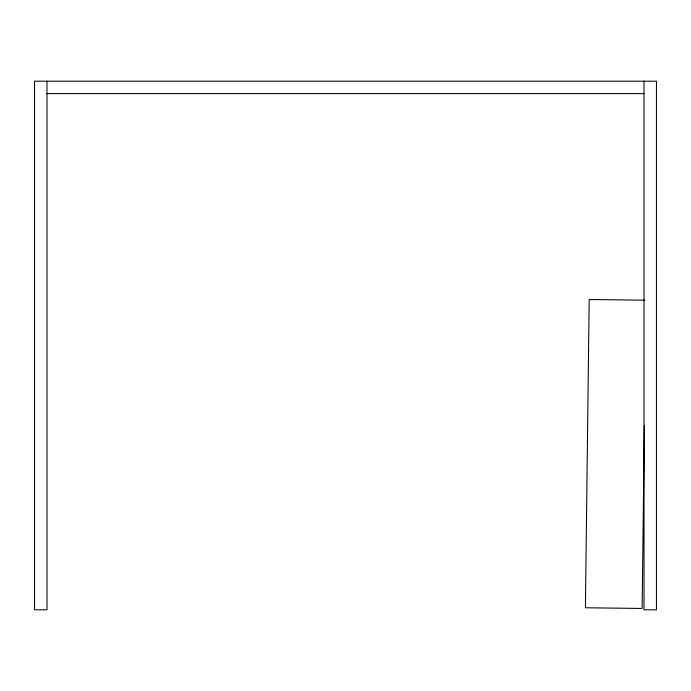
<?xml version="1.0" encoding="UTF-8"?>
<svg xmlns="http://www.w3.org/2000/svg" width="691" height="691" viewBox="0 0 691 691"><rect width="100%" height="100%" fill="white"/><g stroke="black" fill="none" stroke-linecap="round" stroke-linejoin="round"><path stroke-width="1.04" d="M644.366 425.561L642.129 608.469L585.415 607.769L589.181 299.505L644.824 300.188M46.988 93.631L644.012 93.631M644.012 81.192L644.012 609.808L656.45 609.808L656.45 81.192L34.55 81.192L34.55 609.808L46.988 609.808L46.988 81.192"/></g></svg>
